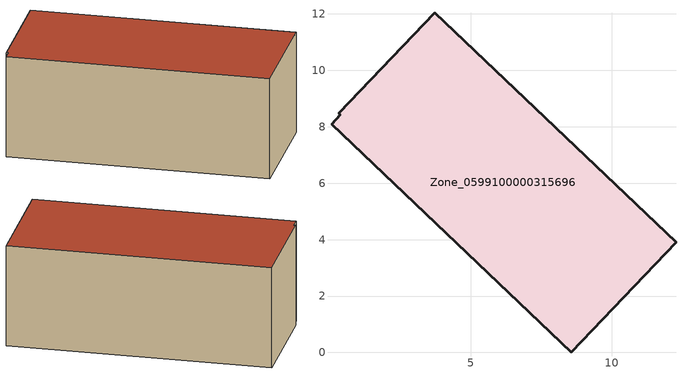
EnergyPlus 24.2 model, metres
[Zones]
Zone_0599100000315696
 floor ground (C_G): 0.38,8.42 0.32,8.48 3.72,12.05 12.28,3.91 8.56,0 0.06,8.09 z3.21
 wall outside (C_F): 8.56,0 12.28,3.91 3.72,12.05 0.32,8.48 0.38,8.42 0.06,8.09 8.56,0 z3.21:7.91
 roof outside (C_R): 0.38,8.42 0.06,8.09 8.56,0 12.28,3.91 3.72,12.05 0.32,8.48 z7.91
[BUILDING]
Pand.0599100000315696: North Axis=0; Terrain=City; Loads Convergence Tolerance Value=0.04; Temperature Convergence Tolerance Value=0.4; Solar Distribution=FullExterior; Maximum Number of Warmup Days=25; Minimum Number of Warmup Days=1
[Site:Location]
Rotterdam.The.Hague.AP_ZH_NLD Design_Conditions: Latitude=51.96; Longitude=4.45; Time Zone=1; Elevation=-4.5
[SITE:GROUNDTEMPERATURE:BUILDINGSURFACE]
18, 18, 18, 18, 18, 18, 18, 18, 18, 18, 18, 18
[MATERIAL] Thermal Absorptance=0.9; Solar Absorptance=0.7; Visible Absorptance=0.7
Name | Roughness | Thickness | Conductivity | Density | Specific Heat
G.TI.1975-1991 | MediumSmooth | 0.15 | 0.288461 | 540 | 1210
F.TI.1975-1991 | Rough | 0.3 | 0.230769 | 1920 | 840
R.TI.1975-1991 | MediumRough | 0.2 | 0.153846 | 1500 | 1000
[CONSTRUCTION]
C_G: G.TI.1975-1991
C_F: F.TI.1975-1991
C_R: R.TI.1975-1991
[ZONE]
Zone_0599100000315696: Type=1; Multiplier=1; Ceiling Height=Autocalculate; Volume=Autocalculate; Floor Area=autocalculate; Part of Total Floor Area=Yes
[ZONEINFILTRATION:DESIGNFLOWRATE]
Infil_Zone_0599100000315696: Zone or ZoneList or Space or SpaceList=Zone_0599100000315696; Schedule=AlwaysOn; Design Flow Rate Calculation Method=Flow/Area; Flow Rate per Floor Area=0.003; Constant Term Coefficient=1; Temperature Term Coefficient=0; Velocity Term Coefficient=0; Velocity Squared Term Coefficient=0
[HVACTEMPLATE:ZONE:IDEALLOADSAIRSYSTEM]
Zone_0599100000315696: Maximum Heating Supply Air Temperature=50; Minimum Cooling Supply Air Temperature=13; Maximum Heating Supply Air Humidity Ratio=0.0156; Minimum Cooling Supply Air Humidity Ratio=0.0077; Heating Limit=NoLimit; Cooling Limit=NoLimit; Dehumidification Control Type=ConstantSensibleHeatRatio; Cooling Sensible Heat Ratio=0.7; Dehumidification Setpoint=60; Humidification Control Type=None; Humidification Setpoint=30; Outdoor Air Method=None; Outdoor Air Flow Rate per Person=0.00944; Outdoor Air Flow Rate per Zone Floor Area=0; Outdoor Air Flow Rate per Zone=0; Demand Controlled Ventilation Type=None; Outdoor Air Economizer Type=NoEconomizer; Heat Recovery Type=None; Sensible Heat Recovery Effectiveness=0.7; Latent Heat Recovery Effectiveness=0.65
[ZONECONTROL:THERMOSTAT]
ThermostatControl_Zone_0599100000315696: Zone or ZoneList=Zone_0599100000315696; Control Type Schedule=DualSetpointControlType; Control 1=Thermostat_Zone_0599100000315696; Temperature Difference Between Cutout And Setpoint=0
[THERMOSTATSETPOINT:DUALSETPOINT]
Thermostat_Zone_0599100000315696: Heating Setpoint Temperature Schedule=HeatingSetpoint_Zone_0599100000315696; Cooling Setpoint Temperature Schedule=CoolingSetpoint_Zone_0599100000315696
[SCHEDULE:COMPACT]
HeatingSetpoint_Zone_0599100000315696: Through: 12/31, For: AllDays, Until: 24:00, 21
CoolingSetpoint_Zone_0599100000315696: Through: 12/31, For: AllDays, Until: 24:00, 24
DualSetpointControlType: Through: 12/31, For: AllDays, Until: 24:00, 4
AlwaysOn: Through: 12/31, For: AllDays, Until: 24:00, 1
